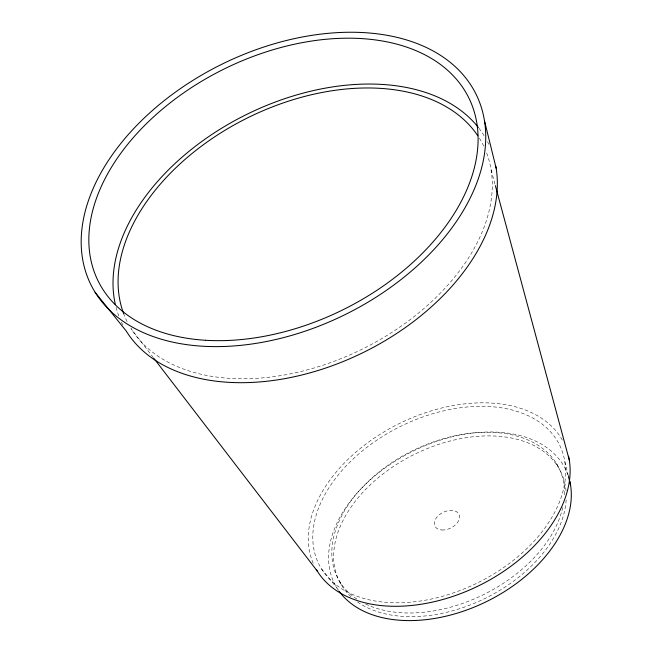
<?xml version="1.0" encoding="UTF-8"?>
<svg xmlns="http://www.w3.org/2000/svg" width="653" height="653" viewBox="0 0 653 653"><rect width="100%" height="100%" fill="white"/><g stroke="black" fill="none" stroke-linecap="round" stroke-linejoin="round"><path stroke-width="0.49" stroke-dasharray="3.27 2.45" d="M321.496 568.845L336.94 587.994M153.324 357.624L130.959 328.508A198.732 129.065 -26.3 0 0 362.586 348.963A198.732 129.065 -26.3 0 0 486.461 152.451M556.438 463.475L558.242 467.14M339.838 581.766L341.65 585.423M491.129 169.919L495.366 185.664M564.845 461.687A134.281 87.208 -26.3 0 1 388.584 602.548A134.281 87.208 -26.3 0 1 364.194 449.435A134.281 87.208 -26.3 0 1 564.845 461.687L568.42 476.339M338.581 590.483A128.902 83.715 -26.3 0 1 412.492 451.411A128.902 83.715 -26.3 0 1 568.428 476.306M127.106 321.594A198.732 129.065 -26.3 0 1 124.258 315.219M479.392 138.224A198.732 129.065 -26.3 0 1 484.118 146.933M313.22 563.286A139.056 90.31 -26.3 0 1 399.497 423.446A139.056 90.31 -26.3 0 1 562.6 440.514M356.799 599.046A123.531 80.229 -26.3 0 1 412.402 450.79A123.531 80.229 -26.3 0 1 564.339 496.198M562.755 507.422A123.531 80.229 -26.3 0 1 482.853 594.956A123.531 80.229 -26.3 0 1 365.215 603.854M350.922 596.638A123.531 80.229 -26.3 0 1 414.663 454.227A123.531 80.229 -26.3 0 1 566.02 490.738M566.151 499.855A123.531 80.229 -26.3 0 1 483.873 598.997A123.531 80.229 -26.3 0 1 356.318 601.103M122.846 325.072A204.103 132.551 -26.3 0 1 121.107 321.496M118.805 315.979A204.103 132.551 -26.3 0 1 116.071 307.383M479.008 128.306A204.103 132.551 -26.3 0 1 484.102 135.653M487.513 141.66A204.103 132.551 -26.3 0 1 488.828 144.329M441.877 529.991A13.427 8.718 -26.3 0 0 459.5 515.911A13.427 8.718 -26.3 0 0 439.436 514.686A13.427 8.718 -26.3 0 0 441.877 529.991"/><path stroke-width="0.98" d="M95.118 292.291L126.249 331.079A204.103 132.551 -26.3 0 0 352.71 357.46A204.103 132.551 -26.3 0 0 495.815 166.221M153.945 358.432L317.301 571.13M495.366 185.664L569.318 460.161M484.485 120.838A214.845 139.53 -26.3 0 1 202.463 346.212A214.845 139.53 -26.3 0 1 163.438 101.239A214.845 139.53 -26.3 0 1 484.485 120.838L496.149 168.205M568.42 476.339L570.559 485.13M569.783 481.163A128.902 83.715 -26.3 0 1 484.632 602.507A128.902 83.715 -26.3 0 1 339.16 591.3M568.567 456.235A139.056 90.31 -26.3 0 1 472.029 588.908A139.056 90.31 -26.3 0 1 316.297 569.449M123.899 314.281A198.732 129.065 -26.3 0 1 245.732 118.789A198.732 129.065 -26.3 0 1 477.784 135.734M115.352 304.453A204.103 132.551 -26.3 0 1 248.001 113.769A204.103 132.551 -26.3 0 1 478.388 127.515M205.532 340.278A206.715 134.249 -26.3 0 0 476.886 123.433A206.715 134.249 -26.3 0 0 167.976 104.578A206.715 134.249 -26.3 0 0 205.532 340.278"/></g></svg>
